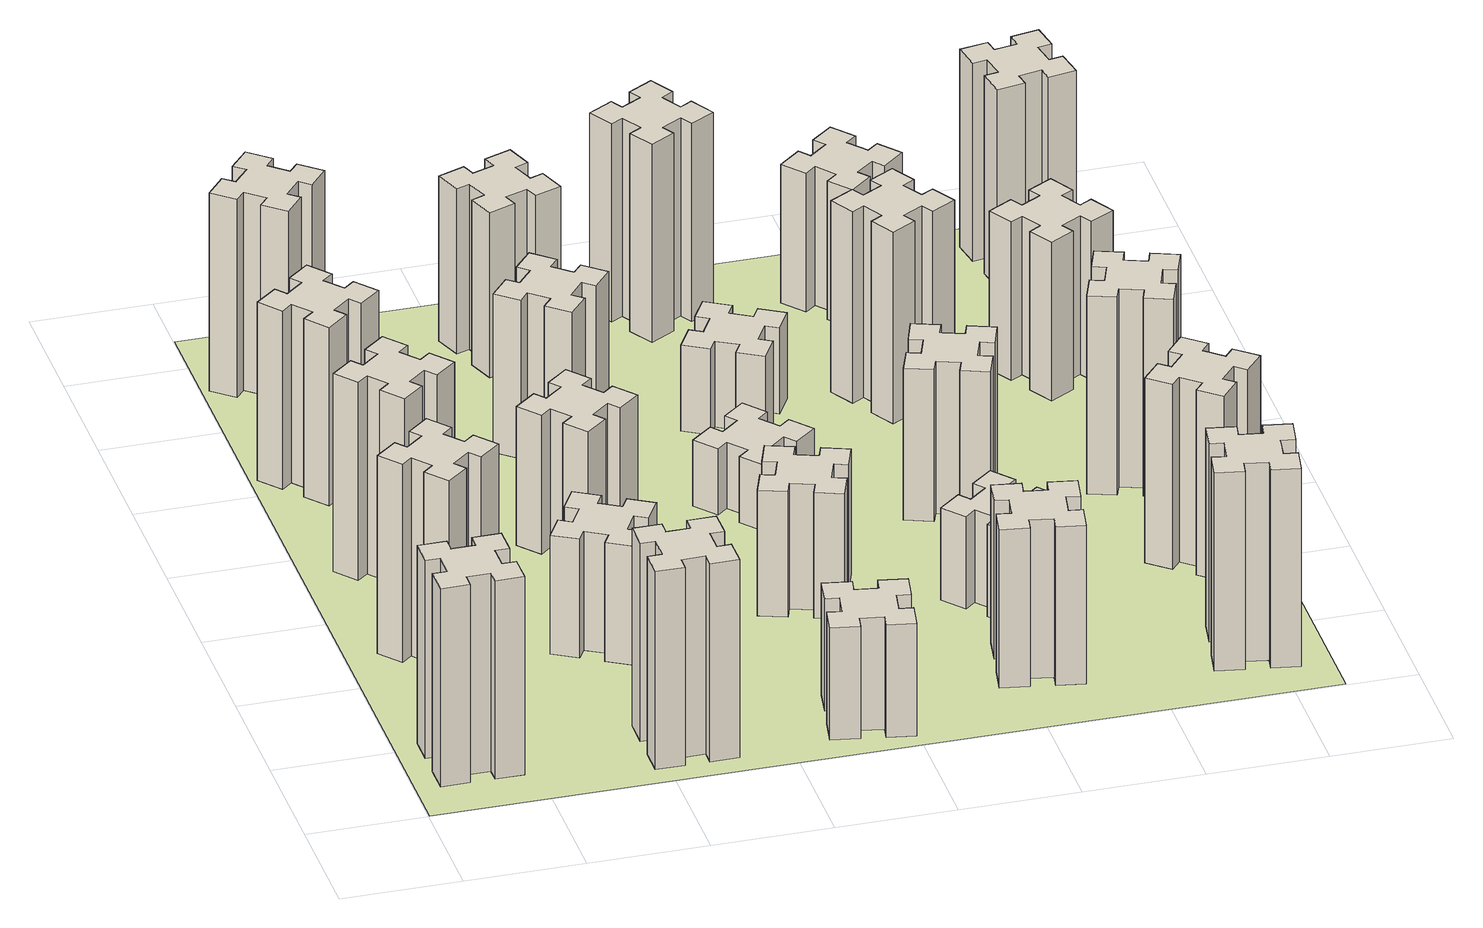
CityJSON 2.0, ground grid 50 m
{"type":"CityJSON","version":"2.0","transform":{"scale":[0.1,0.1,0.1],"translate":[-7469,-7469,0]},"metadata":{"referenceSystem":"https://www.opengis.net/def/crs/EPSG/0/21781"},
"CityObjects":{
"building1":{"type":"Building","attributes":{"class":"1000","function":"1000","usage":"1000","yearOfConstruction":2016,"roofType":"1000","measuredHeight":90,"storeysAboveGround":30,"storeysBelowGround":0},"geometry":[{"type":"Solid","lod":"1","boundaries":[[[[0,1,2,3,4,5,6,7,8,9,10,11,12,13,14,15,16,17,18,19]],[[17,16,20,21]],[[16,15,22,20]],[[15,14,23,22]],[[14,13,24,23]],[[13,12,25,24]],[[12,11,26,25]],[[11,10,27,26]],[[10,9,28,27]],[[9,8,29,28]],[[8,7,30,29]],[[7,6,31,30]],[[6,5,32,31]],[[5,4,33,32]],[[4,3,34,33]],[[3,2,35,34]],[[2,1,36,35]],[[1,0,37,36]],[[0,19,38,37]],[[19,18,39,38]],[[18,17,21,39]],[[24,25,26,27,28,29,30,31,32,33,34,35,36,37,38,39,21,20,22,23]]]]}]},
"building2":{"type":"Building","attributes":{"class":"1000","function":"1000","usage":"1000","yearOfConstruction":2016,"roofType":"1000","measuredHeight":90,"storeysAboveGround":30,"storeysBelowGround":0},"geometry":[{"type":"Solid","lod":"1","boundaries":[[[[40,41,42,43,44,45,46,47,48,49,50,51,52,53,54,55,56,57,58,59]],[[57,56,60,61]],[[56,55,62,60]],[[55,54,63,62]],[[54,53,64,63]],[[53,52,65,64]],[[52,51,66,65]],[[51,50,67,66]],[[50,49,68,67]],[[49,48,69,68]],[[48,47,70,69]],[[47,46,71,70]],[[46,45,72,71]],[[45,44,73,72]],[[44,43,74,73]],[[43,42,75,74]],[[42,41,76,75]],[[41,40,77,76]],[[40,59,78,77]],[[59,58,79,78]],[[58,57,61,79]],[[64,65,66,67,68,69,70,71,72,73,74,75,76,77,78,79,61,60,62,63]]]]}]},
"building3":{"type":"Building","attributes":{"class":"1000","function":"1000","usage":"1000","yearOfConstruction":2016,"roofType":"1000","measuredHeight":90,"storeysAboveGround":30,"storeysBelowGround":0},"geometry":[{"type":"Solid","lod":"1","boundaries":[[[[80,81,82,83,84,85,86,87,88,89,90,91,92,93,94,95,96,97,98,99]],[[97,96,100,101]],[[96,95,102,100]],[[95,94,103,102]],[[94,93,104,103]],[[93,92,105,104]],[[92,91,106,105]],[[91,90,107,106]],[[90,89,108,107]],[[89,88,109,108]],[[88,87,110,109]],[[87,86,111,110]],[[86,85,112,111]],[[85,84,113,112]],[[84,83,114,113]],[[83,82,115,114]],[[82,81,116,115]],[[81,80,117,116]],[[80,99,118,117]],[[99,98,119,118]],[[98,97,101,119]],[[104,105,106,107,108,109,110,111,112,113,114,115,116,117,118,119,101,100,102,103]]]]}]},
"building4":{"type":"Building","attributes":{"class":"1000","function":"1000","usage":"1000","yearOfConstruction":2016,"roofType":"1000","measuredHeight":81,"storeysAboveGround":30,"storeysBelowGround":0},"geometry":[{"type":"Solid","lod":"1","boundaries":[[[[120,121,122,123,124,125,126,127,128,129,130,131,132,133,134,135,136,137,138,139]],[[137,136,140,141]],[[136,135,142,140]],[[135,134,143,142]],[[134,133,144,143]],[[133,132,145,144]],[[132,131,146,145]],[[131,130,147,146]],[[130,129,148,147]],[[129,128,149,148]],[[128,127,150,149]],[[127,126,151,150]],[[126,125,152,151]],[[125,124,153,152]],[[124,123,154,153]],[[123,122,155,154]],[[122,121,156,155]],[[121,120,157,156]],[[120,139,158,157]],[[139,138,159,158]],[[138,137,141,159]],[[144,145,146,147,148,149,150,151,152,153,154,155,156,157,158,159,141,140,142,143]]]]}]},
"building5":{"type":"Building","attributes":{"class":"1000","function":"1000","usage":"1000","yearOfConstruction":2016,"roofType":"1000","measuredHeight":90,"storeysAboveGround":30,"storeysBelowGround":0},"geometry":[{"type":"Solid","lod":"1","boundaries":[[[[160,161,162,163,164,165,166,167,168,169,170,171,172,173,174,175,176,177,178,179]],[[177,176,180,181]],[[176,175,182,180]],[[175,174,183,182]],[[174,173,184,183]],[[173,172,185,184]],[[172,171,186,185]],[[171,170,187,186]],[[170,169,188,187]],[[169,168,189,188]],[[168,167,190,189]],[[167,166,191,190]],[[166,165,192,191]],[[165,164,193,192]],[[164,163,194,193]],[[163,162,195,194]],[[162,161,196,195]],[[161,160,197,196]],[[160,179,198,197]],[[179,178,199,198]],[[178,177,181,199]],[[184,185,186,187,188,189,190,191,192,193,194,195,196,197,198,199,181,180,182,183]]]]}]},
"building6":{"type":"Building","attributes":{"class":"1000","function":"1000","usage":"1000","yearOfConstruction":2016,"roofType":"1000","measuredHeight":90,"storeysAboveGround":30,"storeysBelowGround":0},"geometry":[{"type":"Solid","lod":"1","boundaries":[[[[200,201,202,203,204,205,206,207,208,209,210,211,212,213,214,215,216,217,218,219]],[[217,216,220,221]],[[216,215,222,220]],[[215,214,223,222]],[[214,213,224,223]],[[213,212,225,224]],[[212,211,226,225]],[[211,210,227,226]],[[210,209,228,227]],[[209,208,229,228]],[[208,207,230,229]],[[207,206,231,230]],[[206,205,232,231]],[[205,204,233,232]],[[204,203,234,233]],[[203,202,235,234]],[[202,201,236,235]],[[201,200,237,236]],[[200,219,238,237]],[[219,218,239,238]],[[218,217,221,239]],[[224,225,226,227,228,229,230,231,232,233,234,235,236,237,238,239,221,220,222,223]]]]}]},
"building7":{"type":"Building","attributes":{"class":"1000","function":"1000","usage":"1000","yearOfConstruction":2016,"roofType":"1000","measuredHeight":54,"storeysAboveGround":30,"storeysBelowGround":0},"geometry":[{"type":"Solid","lod":"1","boundaries":[[[[240,241,242,243,244,245,246,247,248,249,250,251,252,253,254,255,256,257,258,259]],[[257,256,260,261]],[[256,255,262,260]],[[255,254,263,262]],[[254,253,264,263]],[[253,252,265,264]],[[252,251,266,265]],[[251,250,267,266]],[[250,249,268,267]],[[249,248,269,268]],[[248,247,270,269]],[[247,246,271,270]],[[246,245,272,271]],[[245,244,273,272]],[[244,243,274,273]],[[243,242,275,274]],[[242,241,276,275]],[[241,240,277,276]],[[240,259,278,277]],[[259,258,279,278]],[[258,257,261,279]],[[264,265,266,267,268,269,270,271,272,273,274,275,276,277,278,279,261,260,262,263]]]]}]},
"building8":{"type":"Building","attributes":{"class":"1000","function":"1000","usage":"1000","yearOfConstruction":2016,"roofType":"1000","measuredHeight":63,"storeysAboveGround":30,"storeysBelowGround":0},"geometry":[{"type":"Solid","lod":"1","boundaries":[[[[280,281,282,283,284,285,286,287,288,289,290,291,292,293,294,295,296,297,298,299]],[[297,296,300,301]],[[296,295,302,300]],[[295,294,303,302]],[[294,293,304,303]],[[293,292,305,304]],[[292,291,306,305]],[[291,290,307,306]],[[290,289,308,307]],[[289,288,309,308]],[[288,287,310,309]],[[287,286,311,310]],[[286,285,312,311]],[[285,284,313,312]],[[284,283,314,313]],[[283,282,315,314]],[[282,281,316,315]],[[281,280,317,316]],[[280,299,318,317]],[[299,298,319,318]],[[298,297,301,319]],[[304,305,306,307,308,309,310,311,312,313,314,315,316,317,318,319,301,300,302,303]]]]}]},
"building9":{"type":"Building","attributes":{"class":"1000","function":"1000","usage":"1000","yearOfConstruction":2016,"roofType":"1000","measuredHeight":51,"storeysAboveGround":30,"storeysBelowGround":0},"geometry":[{"type":"Solid","lod":"1","boundaries":[[[[320,321,322,323,324,325,326,327,328,329,330,331,332,333,334,335,336,337,338,339]],[[337,336,340,341]],[[336,335,342,340]],[[335,334,343,342]],[[334,333,344,343]],[[333,332,345,344]],[[332,331,346,345]],[[331,330,347,346]],[[330,329,348,347]],[[329,328,349,348]],[[328,327,350,349]],[[327,326,351,350]],[[326,325,352,351]],[[325,324,353,352]],[[324,323,354,353]],[[323,322,355,354]],[[322,321,356,355]],[[321,320,357,356]],[[320,339,358,357]],[[339,338,359,358]],[[338,337,341,359]],[[344,345,346,347,348,349,350,351,352,353,354,355,356,357,358,359,341,340,342,343]]]]}]},
"building10":{"type":"Building","attributes":{"class":"1000","function":"1000","usage":"1000","yearOfConstruction":2016,"roofType":"1000","measuredHeight":72,"storeysAboveGround":30,"storeysBelowGround":0},"geometry":[{"type":"Solid","lod":"1","boundaries":[[[[360,361,362,363,364,365,366,367,368,369,370,371,372,373,374,375,376,377,378,379]],[[377,376,380,381]],[[376,375,382,380]],[[375,374,383,382]],[[374,373,384,383]],[[373,372,385,384]],[[372,371,386,385]],[[371,370,387,386]],[[370,369,388,387]],[[369,368,389,388]],[[368,367,390,389]],[[367,366,391,390]],[[366,365,392,391]],[[365,364,393,392]],[[364,363,394,393]],[[363,362,395,394]],[[362,361,396,395]],[[361,360,397,396]],[[360,379,398,397]],[[379,378,399,398]],[[378,377,381,399]],[[384,385,386,387,388,389,390,391,392,393,394,395,396,397,398,399,381,380,382,383]]]]}]},
"building11":{"type":"Building","attributes":{"class":"1000","function":"1000","usage":"1000","yearOfConstruction":2016,"roofType":"1000","measuredHeight":75,"storeysAboveGround":30,"storeysBelowGround":0},"geometry":[{"type":"Solid","lod":"1","boundaries":[[[[400,401,402,403,404,405,406,407,408,409,410,411,412,413,414,415,416,417,418,419]],[[417,416,420,421]],[[416,415,422,420]],[[415,414,423,422]],[[414,413,424,423]],[[413,412,425,424]],[[412,411,426,425]],[[411,410,427,426]],[[410,409,428,427]],[[409,408,429,428]],[[408,407,430,429]],[[407,406,431,430]],[[406,405,432,431]],[[405,404,433,432]],[[404,403,434,433]],[[403,402,435,434]],[[402,401,436,435]],[[401,400,437,436]],[[400,419,438,437]],[[419,418,439,438]],[[418,417,421,439]],[[424,425,426,427,428,429,430,431,432,433,434,435,436,437,438,439,421,420,422,423]]]]}]},
"building12":{"type":"Building","attributes":{"class":"1000","function":"1000","usage":"1000","yearOfConstruction":2016,"roofType":"1000","measuredHeight":57,"storeysAboveGround":30,"storeysBelowGround":0},"geometry":[{"type":"Solid","lod":"1","boundaries":[[[[440,441,442,443,444,445,446,447,448,449,450,451,452,453,454,455,456,457,458,459]],[[457,456,460,461]],[[456,455,462,460]],[[455,454,463,462]],[[454,453,464,463]],[[453,452,465,464]],[[452,451,466,465]],[[451,450,467,466]],[[450,449,468,467]],[[449,448,469,468]],[[448,447,470,469]],[[447,446,471,470]],[[446,445,472,471]],[[445,444,473,472]],[[444,443,474,473]],[[443,442,475,474]],[[442,441,476,475]],[[441,440,477,476]],[[440,459,478,477]],[[459,458,479,478]],[[458,457,461,479]],[[464,465,466,467,468,469,470,471,472,473,474,475,476,477,478,479,461,460,462,463]]]]}]},
"building13":{"type":"Building","attributes":{"class":"1000","function":"1000","usage":"1000","yearOfConstruction":2016,"roofType":"1000","measuredHeight":30,"storeysAboveGround":30,"storeysBelowGround":0},"geometry":[{"type":"Solid","lod":"1","boundaries":[[[[480,481,482,483,484,485,486,487,488,489,490,491,492,493,494,495,496,497,498,499]],[[497,496,500,501]],[[496,495,502,500]],[[495,494,503,502]],[[494,493,504,503]],[[493,492,505,504]],[[492,491,506,505]],[[491,490,507,506]],[[490,489,508,507]],[[489,488,509,508]],[[488,487,510,509]],[[487,486,511,510]],[[486,485,512,511]],[[485,484,513,512]],[[484,483,514,513]],[[483,482,515,514]],[[482,481,516,515]],[[481,480,517,516]],[[480,499,518,517]],[[499,498,519,518]],[[498,497,501,519]],[[504,505,506,507,508,509,510,511,512,513,514,515,516,517,518,519,501,500,502,503]]]]}]},
"building14":{"type":"Building","attributes":{"class":"1000","function":"1000","usage":"1000","yearOfConstruction":2016,"roofType":"1000","measuredHeight":39,"storeysAboveGround":30,"storeysBelowGround":0},"geometry":[{"type":"Solid","lod":"1","boundaries":[[[[520,521,522,523,524,525,526,527,528,529,530,531,532,533,534,535,536,537,538,539]],[[537,536,540,541]],[[536,535,542,540]],[[535,534,543,542]],[[534,533,544,543]],[[533,532,545,544]],[[532,531,546,545]],[[531,530,547,546]],[[530,529,548,547]],[[529,528,549,548]],[[528,527,550,549]],[[527,526,551,550]],[[526,525,552,551]],[[525,524,553,552]],[[524,523,554,553]],[[523,522,555,554]],[[522,521,556,555]],[[521,520,557,556]],[[520,539,558,557]],[[539,538,559,558]],[[538,537,541,559]],[[544,545,546,547,548,549,550,551,552,553,554,555,556,557,558,559,541,540,542,543]]]]}]},
"building15":{"type":"Building","attributes":{"class":"1000","function":"1000","usage":"1000","yearOfConstruction":2016,"roofType":"1000","measuredHeight":72,"storeysAboveGround":30,"storeysBelowGround":0},"geometry":[{"type":"Solid","lod":"1","boundaries":[[[[560,561,562,563,564,565,566,567,568,569,570,571,572,573,574,575,576,577,578,579]],[[577,576,580,581]],[[576,575,582,580]],[[575,574,583,582]],[[574,573,584,583]],[[573,572,585,584]],[[572,571,586,585]],[[571,570,587,586]],[[570,569,588,587]],[[569,568,589,588]],[[568,567,590,589]],[[567,566,591,590]],[[566,565,592,591]],[[565,564,593,592]],[[564,563,594,593]],[[563,562,595,594]],[[562,561,596,595]],[[561,560,597,596]],[[560,579,598,597]],[[579,578,599,598]],[[578,577,581,599]],[[584,585,586,587,588,589,590,591,592,593,594,595,596,597,598,599,581,580,582,583]]]]}]},
"building16":{"type":"Building","attributes":{"class":"1000","function":"1000","usage":"1000","yearOfConstruction":2016,"roofType":"1000","measuredHeight":90,"storeysAboveGround":30,"storeysBelowGround":0},"geometry":[{"type":"Solid","lod":"1","boundaries":[[[[600,601,602,603,604,605,606,607,608,609,610,611,612,613,614,615,616,617,618,619]],[[617,616,620,621]],[[616,615,622,620]],[[615,614,623,622]],[[614,613,624,623]],[[613,612,625,624]],[[612,611,626,625]],[[611,610,627,626]],[[610,609,628,627]],[[609,608,629,628]],[[608,607,630,629]],[[607,606,631,630]],[[606,605,632,631]],[[605,604,633,632]],[[604,603,634,633]],[[603,602,635,634]],[[602,601,636,635]],[[601,600,637,636]],[[600,619,638,637]],[[619,618,639,638]],[[618,617,621,639]],[[624,625,626,627,628,629,630,631,632,633,634,635,636,637,638,639,621,620,622,623]]]]}]},
"building17":{"type":"Building","attributes":{"class":"1000","function":"1000","usage":"1000","yearOfConstruction":2016,"roofType":"1000","measuredHeight":42,"storeysAboveGround":30,"storeysBelowGround":0},"geometry":[{"type":"Solid","lod":"1","boundaries":[[[[640,641,642,643,644,645,646,647,648,649,650,651,652,653,654,655,656,657,658,659]],[[657,656,660,661]],[[656,655,662,660]],[[655,654,663,662]],[[654,653,664,663]],[[653,652,665,664]],[[652,651,666,665]],[[651,650,667,666]],[[650,649,668,667]],[[649,648,669,668]],[[648,647,670,669]],[[647,646,671,670]],[[646,645,672,671]],[[645,644,673,672]],[[644,643,674,673]],[[643,642,675,674]],[[642,641,676,675]],[[641,640,677,676]],[[640,659,678,677]],[[659,658,679,678]],[[658,657,661,679]],[[664,665,666,667,668,669,670,671,672,673,674,675,676,677,678,679,661,660,662,663]]]]}]},
"building18":{"type":"Building","attributes":{"class":"1000","function":"1000","usage":"1000","yearOfConstruction":2016,"roofType":"1000","measuredHeight":69,"storeysAboveGround":30,"storeysBelowGround":0},"geometry":[{"type":"Solid","lod":"1","boundaries":[[[[680,681,682,683,684,685,686,687,688,689,690,691,692,693,694,695,696,697,698,699]],[[697,696,700,701]],[[696,695,702,700]],[[695,694,703,702]],[[694,693,704,703]],[[693,692,705,704]],[[692,691,706,705]],[[691,690,707,706]],[[690,689,708,707]],[[689,688,709,708]],[[688,687,710,709]],[[687,686,711,710]],[[686,685,712,711]],[[685,684,713,712]],[[684,683,714,713]],[[683,682,715,714]],[[682,681,716,715]],[[681,680,717,716]],[[680,699,718,717]],[[699,698,719,718]],[[698,697,701,719]],[[704,705,706,707,708,709,710,711,712,713,714,715,716,717,718,719,701,700,702,703]]]]}]},
"building19":{"type":"Building","attributes":{"class":"1000","function":"1000","usage":"1000","yearOfConstruction":2016,"roofType":"1000","measuredHeight":87,"storeysAboveGround":30,"storeysBelowGround":0},"geometry":[{"type":"Solid","lod":"1","boundaries":[[[[720,721,722,723,724,725,726,727,728,729,730,731,732,733,734,735,736,737,738,739]],[[737,736,740,741]],[[736,735,742,740]],[[735,734,743,742]],[[734,733,744,743]],[[733,732,745,744]],[[732,731,746,745]],[[731,730,747,746]],[[730,729,748,747]],[[729,728,749,748]],[[728,727,750,749]],[[727,726,751,750]],[[726,725,752,751]],[[725,724,753,752]],[[724,723,754,753]],[[723,722,755,754]],[[722,721,756,755]],[[721,720,757,756]],[[720,739,758,757]],[[739,738,759,758]],[[738,737,741,759]],[[744,745,746,747,748,749,750,751,752,753,754,755,756,757,758,759,741,740,742,743]]]]}]},
"building20":{"type":"Building","attributes":{"class":"1000","function":"1000","usage":"1000","yearOfConstruction":2016,"roofType":"1000","measuredHeight":90,"storeysAboveGround":30,"storeysBelowGround":0},"geometry":[{"type":"Solid","lod":"1","boundaries":[[[[760,761,762,763,764,765,766,767,768,769,770,771,772,773,774,775,776,777,778,779]],[[777,776,780,781]],[[776,775,782,780]],[[775,774,783,782]],[[774,773,784,783]],[[773,772,785,784]],[[772,771,786,785]],[[771,770,787,786]],[[770,769,788,787]],[[769,768,789,788]],[[768,767,790,789]],[[767,766,791,790]],[[766,765,792,791]],[[765,764,793,792]],[[764,763,794,793]],[[763,762,795,794]],[[762,761,796,795]],[[761,760,797,796]],[[760,779,798,797]],[[779,778,799,798]],[[778,777,781,799]],[[784,785,786,787,788,789,790,791,792,793,794,795,796,797,798,799,781,780,782,783]]]]}]},
"building21":{"type":"Building","attributes":{"class":"1000","function":"1000","usage":"1000","yearOfConstruction":2016,"roofType":"1000","measuredHeight":63,"storeysAboveGround":30,"storeysBelowGround":0},"geometry":[{"type":"Solid","lod":"1","boundaries":[[[[800,801,802,803,804,805,806,807,808,809,810,811,812,813,814,815,816,817,818,819]],[[817,816,820,821]],[[816,815,822,820]],[[815,814,823,822]],[[814,813,824,823]],[[813,812,825,824]],[[812,811,826,825]],[[811,810,827,826]],[[810,809,828,827]],[[809,808,829,828]],[[808,807,830,829]],[[807,806,831,830]],[[806,805,832,831]],[[805,804,833,832]],[[804,803,834,833]],[[803,802,835,834]],[[802,801,836,835]],[[801,800,837,836]],[[800,819,838,837]],[[819,818,839,838]],[[818,817,821,839]],[[824,825,826,827,828,829,830,831,832,833,834,835,836,837,838,839,821,820,822,823]]]]}]},
"building22":{"type":"Building","attributes":{"class":"1000","function":"1000","usage":"1000","yearOfConstruction":2016,"roofType":"1000","measuredHeight":84,"storeysAboveGround":30,"storeysBelowGround":0},"geometry":[{"type":"Solid","lod":"1","boundaries":[[[[840,841,842,843,844,845,846,847,848,849,850,851,852,853,854,855,856,857,858,859]],[[857,856,860,861]],[[856,855,862,860]],[[855,854,863,862]],[[854,853,864,863]],[[853,852,865,864]],[[852,851,866,865]],[[851,850,867,866]],[[850,849,868,867]],[[849,848,869,868]],[[848,847,870,869]],[[847,846,871,870]],[[846,845,872,871]],[[845,844,873,872]],[[844,843,874,873]],[[843,842,875,874]],[[842,841,876,875]],[[841,840,877,876]],[[840,859,878,877]],[[859,858,879,878]],[[858,857,861,879]],[[864,865,866,867,868,869,870,871,872,873,874,875,876,877,878,879,861,860,862,863]]]]}]},
"building23":{"type":"Building","attributes":{"class":"1000","function":"1000","usage":"1000","yearOfConstruction":2016,"roofType":"1000","measuredHeight":90,"storeysAboveGround":30,"storeysBelowGround":0},"geometry":[{"type":"Solid","lod":"1","boundaries":[[[[880,881,882,883,884,885,886,887,888,889,890,891,892,893,894,895,896,897,898,899]],[[897,896,900,901]],[[896,895,902,900]],[[895,894,903,902]],[[894,893,904,903]],[[893,892,905,904]],[[892,891,906,905]],[[891,890,907,906]],[[890,889,908,907]],[[889,888,909,908]],[[888,887,910,909]],[[887,886,911,910]],[[886,885,912,911]],[[885,884,913,912]],[[884,883,914,913]],[[883,882,915,914]],[[882,881,916,915]],[[881,880,917,916]],[[880,899,918,917]],[[899,898,919,918]],[[898,897,901,919]],[[904,905,906,907,908,909,910,911,912,913,914,915,916,917,918,919,901,900,902,903]]]]}]},
"building24":{"type":"Building","attributes":{"class":"1000","function":"1000","usage":"1000","yearOfConstruction":2016,"roofType":"1000","measuredHeight":72,"storeysAboveGround":30,"storeysBelowGround":0},"geometry":[{"type":"Solid","lod":"1","boundaries":[[[[920,921,922,923,924,925,926,927,928,929,930,931,932,933,934,935,936,937,938,939]],[[937,936,940,941]],[[936,935,942,940]],[[935,934,943,942]],[[934,933,944,943]],[[933,932,945,944]],[[932,931,946,945]],[[931,930,947,946]],[[930,929,948,947]],[[929,928,949,948]],[[928,927,950,949]],[[927,926,951,950]],[[926,925,952,951]],[[925,924,953,952]],[[924,923,954,953]],[[923,922,955,954]],[[922,921,956,955]],[[921,920,957,956]],[[920,939,958,957]],[[939,938,959,958]],[[938,937,941,959]],[[944,945,946,947,948,949,950,951,952,953,954,955,956,957,958,959,941,940,942,943]]]]}]},
"building25":{"type":"Building","attributes":{"class":"1000","function":"1000","usage":"1000","yearOfConstruction":2016,"roofType":"1000","measuredHeight":90,"storeysAboveGround":30,"storeysBelowGround":0},"geometry":[{"type":"Solid","lod":"1","boundaries":[[[[960,961,962,963,964,965,966,967,968,969,970,971,972,973,974,975,976,977,978,979]],[[977,976,980,981]],[[976,975,982,980]],[[975,974,983,982]],[[974,973,984,983]],[[973,972,985,984]],[[972,971,986,985]],[[971,970,987,986]],[[970,969,988,987]],[[969,968,989,988]],[[968,967,990,989]],[[967,966,991,990]],[[966,965,992,991]],[[965,964,993,992]],[[964,963,994,993]],[[963,962,995,994]],[[962,961,996,995]],[[961,960,997,996]],[[960,979,998,997]],[[979,978,999,998]],[[978,977,981,999]],[[984,985,986,987,988,989,990,991,992,993,994,995,996,997,998,999,981,980,982,983]]]]}]},
"landuse1":{"type":"LandUse","attributes":{"name":"plot1","function":"1010"},"geometry":[{"type":"MultiSurface","lod":"1","boundaries":[[[1000,1001,1002,1003]]]}]}
},
"vertices":[
[165,425,0],[165,325,0],[105,325,0],[105,205,0],[225,205,0],[225,265,0],[325,265,0],[325,205,0],[445,205,0],[445,325,0],[385,325,0],[385,425,0],[445,425,0],[445,545,0],[325,545,0],[325,485,0],[225,485,0],[225,545,0],[105,545,0],[105,425,0],[225,485,900],[225,545,900],[325,485,900],[325,545,900],[445,545,900],[445,425,900],[385,425,900],[385,325,900],[445,325,900],[445,205,900],[325,205,900],[325,265,900],[225,265,900],[225,205,900],[105,205,900],[105,325,900],[165,325,900],[165,425,900],[105,425,900],[105,545,900],
[492,1248,0],[427,1324,0],[473,1363,0],[396,1455,0],[304,1378,0],[343,1332,0],[266,1267,0],[228,1313,0],[136,1236,0],[213,1144,0],[259,1183,0],[323,1106,0],[277,1068,0],[354,976,0],[446,1053,0],[408,1099,0],[484,1163,0],[523,1117,0],[615,1194,0],[538,1286,0],[484,1163,900],[523,1117,900],[408,1099,900],[446,1053,900],[354,976,900],[277,1068,900],[323,1106,900],[259,1183,900],[213,1144,900],[136,1236,900],[228,1313,900],[266,1267,900],[343,1332,900],[304,1378,900],[396,1455,900],[473,1363,900],[427,1324,900],[492,1248,900],[538,1286,900],[615,1194,900],
[492,1888,0],[427,1964,0],[473,2003,0],[396,2095,0],[304,2018,0],[343,1972,0],[266,1907,0],[228,1953,0],[136,1876,0],[213,1784,0],[259,1823,0],[323,1746,0],[277,1708,0],[354,1616,0],[446,1693,0],[408,1739,0],[484,1803,0],[523,1757,0],[615,1834,0],[538,1926,0],[484,1803,900],[523,1757,900],[408,1739,900],[446,1693,900],[354,1616,900],[277,1708,900],[323,1746,900],[259,1823,900],[213,1784,900],[136,1876,900],[228,1953,900],[266,1907,900],[343,1972,900],[304,2018,900],[396,2095,900],[473,2003,900],[427,1964,900],[492,1888,900],[538,1926,900],[615,1834,900],
[243,2712,0],[166,2647,0],[128,2693,0],[36,2616,0],[113,2524,0],[159,2563,0],[223,2486,0],[177,2448,0],[254,2356,0],[346,2433,0],[308,2479,0],[384,2543,0],[423,2497,0],[515,2574,0],[438,2666,0],[392,2628,0],[327,2704,0],[373,2743,0],[296,2835,0],[204,2758,0],[327,2704,810],[373,2743,810],[392,2628,810],[438,2666,810],[515,2574,810],[423,2497,810],[384,2543,810],[308,2479,810],[346,2433,810],[254,2356,810],[177,2448,810],[223,2486,810],[159,2563,810],[113,2524,810],[36,2616,810],[128,2693,810],[166,2647,810],[243,2712,810],[204,2758,810],[296,2835,810],
[1225,225,0],[1225,325,0],[1285,325,0],[1285,445,0],[1165,445,0],[1165,385,0],[1065,385,0],[1065,445,0],[945,445,0],[945,325,0],[1005,325,0],[1005,225,0],[945,225,0],[945,105,0],[1065,105,0],[1065,165,0],[1165,165,0],[1165,105,0],[1285,105,0],[1285,225,0],[1165,165,900],[1165,105,900],[1065,165,900],[1065,105,900],[945,105,900],[945,225,900],[1005,225,900],[1005,325,900],[945,325,900],[945,445,900],[1065,445,900],[1065,385,900],[1165,385,900],[1165,445,900],[1285,445,900],[1285,325,900],[1225,325,900],[1225,225,900],[1285,225,900],[1285,105,900],
[384,3387,0],[308,3452,0],[346,3498,0],[254,3575,0],[177,3483,0],[223,3444,0],[159,3368,0],[113,3406,0],[36,3314,0],[128,3237,0],[166,3283,0],[243,3219,0],[204,3173,0],[296,3096,0],[373,3188,0],[327,3226,0],[392,3303,0],[438,3264,0],[515,3356,0],[423,3433,0],[392,3303,900],[438,3264,900],[327,3226,900],[373,3188,900],[296,3096,900],[204,3173,900],[243,3219,900],[166,3283,900],[128,3237,900],[36,3314,900],[113,3406,900],[159,3368,900],[223,3444,900],[177,3483,900],[254,3575,900],[346,3498,900],[308,3452,900],[384,3387,900],[423,3433,900],[515,3356,900],
[1086,1017,0],[1136,1104,0],[1188,1074,0],[1248,1178,0],[1144,1238,0],[1114,1186,0],[1027,1236,0],[1057,1288,0],[953,1348,0],[893,1244,0],[945,1214,0],[895,1127,0],[843,1157,0],[783,1053,0],[887,993,0],[917,1045,0],[1004,995,0],[974,943,0],[1078,883,0],[1138,987,0],[1004,995,540],[974,943,540],[917,1045,540],[887,993,540],[783,1053,540],[843,1157,540],[895,1127,540],[945,1214,540],[893,1244,540],[953,1348,540],[1057,1288,540],[1027,1236,540],[1114,1186,540],[1144,1238,540],[1248,1178,540],[1188,1074,540],[1136,1104,540],[1086,1017,540],[1138,987,540],[1078,883,540],
[1083,1972,0],[1006,1907,0],[968,1953,0],[876,1876,0],[953,1784,0],[999,1823,0],[1063,1746,0],[1017,1708,0],[1094,1616,0],[1186,1693,0],[1148,1739,0],[1224,1803,0],[1263,1757,0],[1355,1834,0],[1278,1926,0],[1232,1888,0],[1167,1964,0],[1213,2003,0],[1136,2095,0],[1044,2018,0],[1167,1964,630],[1213,2003,630],[1232,1888,630],[1278,1926,630],[1355,1834,630],[1263,1757,630],[1224,1803,630],[1148,1739,630],[1186,1693,630],[1094,1616,630],[1017,1708,630],[1063,1746,630],[999,1823,630],[953,1784,630],[876,1876,630],[968,1953,630],[1006,1907,630],[1083,1972,630],[1044,2018,630],[1136,2095,630],
[1756,344,0],[1738,245,0],[1679,256,0],[1658,137,0],[1777,117,0],[1787,176,0],[1885,158,0],[1875,99,0],[1993,78,0],[2014,197,0],[1955,207,0],[1972,305,0],[2031,295,0],[2052,413,0],[1934,434,0],[1924,375,0],[1825,392,0],[1836,451,0],[1717,472,0],[1697,354,0],[1825,392,510],[1836,451,510],[1924,375,510],[1934,434,510],[2052,413,510],[2031,295,510],[1972,305,510],[1955,207,510],[2014,197,510],[1993,78,510],[1875,99,510],[1885,158,510],[1787,176,510],[1777,117,510],[1658,137,510],[1679,256,510],[1738,245,510],[1756,344,510],[1697,354,510],[1717,472,510],
[1267,2486,0],[1332,2563,0],[1378,2524,0],[1455,2616,0],[1363,2693,0],[1324,2647,0],[1248,2712,0],[1286,2758,0],[1194,2835,0],[1117,2743,0],[1163,2704,0],[1099,2628,0],[1053,2666,0],[976,2574,0],[1068,2497,0],[1106,2543,0],[1183,2479,0],[1144,2433,0],[1236,2356,0],[1313,2448,0],[1183,2479,720],[1144,2433,720],[1106,2543,720],[1068,2497,720],[976,2574,720],[1053,2666,720],[1099,2628,720],[1163,2704,720],[1117,2743,720],[1194,2835,720],[1286,2758,720],[1248,2712,720],[1324,2647,720],[1363,2693,720],[1455,2616,720],[1378,2524,720],[1332,2563,720],[1267,2486,720],[1313,2448,720],[1236,2356,720],
[1225,3456,0],[1131,3422,0],[1110,3478,0],[997,3437,0],[1039,3324,0],[1095,3345,0],[1129,3251,0],[1073,3230,0],[1114,3117,0],[1227,3159,0],[1206,3215,0],[1300,3249,0],[1320,3193,0],[1433,3234,0],[1392,3347,0],[1336,3326,0],[1302,3420,0],[1358,3440,0],[1317,3553,0],[1204,3512,0],[1302,3420,750],[1358,3440,750],[1336,3326,750],[1392,3347,750],[1433,3234,750],[1320,3193,750],[1300,3249,750],[1206,3215,750],[1227,3159,750],[1114,3117,750],[1073,3230,750],[1129,3251,750],[1095,3345,750],[1039,3324,750],[997,3437,750],[1110,3478,750],[1131,3422,750],[1225,3456,750],[1204,3512,750],[1317,3553,750],
[1769,1300,0],[1735,1206,0],[1679,1227,0],[1637,1114,0],[1750,1073,0],[1771,1129,0],[1865,1095,0],[1844,1039,0],[1957,997,0],[1998,1110,0],[1942,1131,0],[1976,1225,0],[2032,1204,0],[2073,1317,0],[1960,1358,0],[1940,1302,0],[1846,1336,0],[1867,1392,0],[1754,1433,0],[1713,1320,0],[1846,1336,570],[1867,1392,570],[1940,1302,570],[1960,1358,570],[2073,1317,570],[2032,1204,570],[1976,1225,570],[1942,1131,570],[1998,1110,570],[1957,997,570],[1844,1039,570],[1865,1095,570],[1771,1129,570],[1750,1073,570],[1637,1114,570],[1679,1227,570],[1735,1206,570],[1769,1300,570],[1713,1320,570],[1754,1433,570],
[1972,1988,0],[1907,2064,0],[1953,2103,0],[1876,2195,0],[1784,2118,0],[1823,2072,0],[1746,2007,0],[1708,2053,0],[1616,1976,0],[1693,1884,0],[1739,1923,0],[1803,1846,0],[1757,1808,0],[1834,1716,0],[1926,1793,0],[1888,1839,0],[1964,1903,0],[2003,1857,0],[2095,1934,0],[2018,2026,0],[1964,1903,300],[2003,1857,300],[1888,1839,300],[1926,1793,300],[1834,1716,300],[1757,1808,300],[1803,1846,300],[1739,1923,300],[1693,1884,300],[1616,1976,300],[1708,2053,300],[1746,2007,300],[1823,2072,300],[1784,2118,300],[1876,2195,300],[1953,2103,300],[1907,2064,300],[1972,1988,300],[2018,2026,300],[2095,1934,300],
[2026,2497,0],[2076,2584,0],[2128,2554,0],[2188,2658,0],[2084,2718,0],[2054,2666,0],[1967,2716,0],[1997,2768,0],[1893,2828,0],[1833,2724,0],[1885,2694,0],[1835,2607,0],[1783,2637,0],[1723,2533,0],[1827,2473,0],[1857,2525,0],[1944,2475,0],[1914,2423,0],[2018,2363,0],[2078,2467,0],[1944,2475,390],[1914,2423,390],[1857,2525,390],[1827,2473,390],[1723,2533,390],[1783,2637,390],[1835,2607,390],[1885,2694,390],[1833,2724,390],[1893,2828,390],[1997,2768,390],[1967,2716,390],[2054,2666,390],[2084,2718,390],[2188,2658,390],[2128,2554,390],[2076,2584,390],[2026,2497,390],[2078,2467,390],[2018,2363,390],
[2496,544,0],[2478,445,0],[2419,456,0],[2398,337,0],[2517,317,0],[2527,376,0],[2625,358,0],[2615,299,0],[2733,278,0],[2754,397,0],[2695,407,0],[2712,505,0],[2771,495,0],[2792,613,0],[2674,634,0],[2664,575,0],[2565,592,0],[2576,651,0],[2457,672,0],[2437,554,0],[2565,592,720],[2576,651,720],[2664,575,720],[2674,634,720],[2792,613,720],[2771,495,720],[2712,505,720],[2695,407,720],[2754,397,720],[2733,278,720],[2615,299,720],[2625,358,720],[2527,376,720],[2517,317,720],[2398,337,720],[2419,456,720],[2478,445,720],[2496,544,720],[2437,554,720],[2457,672,720],
[1844,3556,0],[1757,3506,0],[1727,3558,0],[1623,3498,0],[1683,3394,0],[1735,3424,0],[1785,3337,0],[1733,3307,0],[1793,3203,0],[1897,3263,0],[1867,3315,0],[1954,3365,0],[1984,3313,0],[2088,3373,0],[2028,3477,0],[1976,3447,0],[1926,3534,0],[1978,3564,0],[1918,3668,0],[1814,3608,0],[1926,3534,900],[1978,3564,900],[1976,3447,900],[2028,3477,900],[2088,3373,900],[1984,3313,900],[1954,3365,900],[1867,3315,900],[1897,3263,900],[1793,3203,900],[1733,3307,900],[1785,3337,900],[1735,3424,900],[1683,3394,900],[1623,3498,900],[1727,3558,900],[1757,3506,900],[1844,3556,900],[1814,3608,900],[1918,3668,900],
[2563,1132,0],[2486,1067,0],[2448,1113,0],[2356,1036,0],[2433,944,0],[2479,983,0],[2543,906,0],[2497,868,0],[2574,776,0],[2666,853,0],[2628,899,0],[2704,963,0],[2743,917,0],[2835,994,0],[2758,1086,0],[2712,1048,0],[2647,1124,0],[2693,1163,0],[2616,1255,0],[2524,1178,0],[2647,1124,420],[2693,1163,420],[2712,1048,420],[2758,1086,420],[2835,994,420],[2743,917,420],[2704,963,420],[2628,899,420],[2666,853,420],[2574,776,420],[2497,868,420],[2543,906,420],[2479,983,420],[2433,944,420],[2356,1036,420],[2448,1113,420],[2486,1067,420],[2563,1132,420],[2524,1178,420],[2616,1255,420],
[2682,1671,0],[2716,1765,0],[2772,1744,0],[2813,1857,0],[2700,1898,0],[2680,1842,0],[2586,1876,0],[2607,1932,0],[2494,1973,0],[2453,1860,0],[2509,1840,0],[2475,1746,0],[2419,1767,0],[2377,1654,0],[2490,1613,0],[2511,1669,0],[2605,1635,0],[2584,1579,0],[2697,1537,0],[2738,1650,0],[2605,1635,690],[2584,1579,690],[2511,1669,690],[2490,1613,690],[2377,1654,690],[2419,1767,690],[2475,1746,690],[2509,1840,690],[2453,1860,690],[2494,1973,690],[2607,1932,690],[2586,1876,690],[2680,1842,690],[2700,1898,690],[2813,1857,690],[2772,1744,690],[2716,1765,690],[2682,1671,690],[2738,1650,690],[2697,1537,690],
[2607,2475,0],[2694,2525,0],[2724,2473,0],[2828,2533,0],[2768,2637,0],[2716,2607,0],[2666,2694,0],[2718,2724,0],[2658,2828,0],[2554,2768,0],[2584,2716,0],[2497,2666,0],[2467,2718,0],[2363,2658,0],[2423,2554,0],[2475,2584,0],[2525,2497,0],[2473,2467,0],[2533,2363,0],[2637,2423,0],[2525,2497,870],[2473,2467,870],[2475,2584,870],[2423,2554,870],[2363,2658,870],[2467,2718,870],[2497,2666,870],[2584,2716,870],[2554,2768,870],[2658,2828,870],[2718,2724,870],[2666,2694,870],[2716,2607,870],[2768,2637,870],[2828,2533,870],[2724,2473,870],[2694,2525,870],[2607,2475,870],[2637,2423,870],[2533,2363,870],
[3504,475,0],[3405,492,0],[3416,551,0],[3297,572,0],[3277,454,0],[3336,444,0],[3318,345,0],[3259,356,0],[3238,237,0],[3357,217,0],[3367,276,0],[3465,258,0],[3455,199,0],[3573,178,0],[3594,297,0],[3535,307,0],[3552,405,0],[3611,395,0],[3632,513,0],[3514,534,0],[3552,405,900],[3611,395,900],[3535,307,900],[3594,297,900],[3573,178,900],[3455,199,900],[3465,258,900],[3367,276,900],[3357,217,900],[3238,237,900],[3259,356,900],[3318,345,900],[3336,444,900],[3277,454,900],[3297,572,900],[3416,551,900],[3405,492,900],[3504,475,900],[3514,534,900],[3632,513,900],
[2712,3368,0],[2647,3444,0],[2693,3483,0],[2616,3575,0],[2524,3498,0],[2563,3452,0],[2486,3387,0],[2448,3433,0],[2356,3356,0],[2433,3264,0],[2479,3303,0],[2543,3226,0],[2497,3188,0],[2574,3096,0],[2666,3173,0],[2628,3219,0],[2704,3283,0],[2743,3237,0],[2835,3314,0],[2758,3406,0],[2704,3283,630],[2743,3237,630],[2628,3219,630],[2666,3173,630],[2574,3096,630],[2497,3188,630],[2543,3226,630],[2479,3303,630],[2433,3264,630],[2356,3356,630],[2448,3433,630],[2486,3387,630],[2563,3452,630],[2524,3498,630],[2616,3575,630],[2693,3483,630],[2647,3444,630],[2712,3368,630],[2758,3406,630],[2835,3314,630],
[3487,1006,0],[3552,1083,0],[3598,1044,0],[3675,1136,0],[3583,1213,0],[3544,1167,0],[3468,1232,0],[3506,1278,0],[3414,1355,0],[3337,1263,0],[3383,1224,0],[3319,1148,0],[3273,1186,0],[3196,1094,0],[3288,1017,0],[3326,1063,0],[3403,999,0],[3364,953,0],[3456,876,0],[3533,968,0],[3403,999,840],[3364,953,840],[3326,1063,840],[3288,1017,840],[3196,1094,840],[3273,1186,840],[3319,1148,840],[3383,1224,840],[3337,1263,840],[3414,1355,840],[3506,1278,840],[3468,1232,840],[3544,1167,840],[3583,1213,840],[3675,1136,840],[3598,1044,840],[3552,1083,840],[3487,1006,840],[3533,968,840],[3456,876,840],
[3420,1842,0],[3326,1876,0],[3347,1932,0],[3234,1973,0],[3193,1860,0],[3249,1840,0],[3215,1746,0],[3159,1767,0],[3117,1654,0],[3230,1613,0],[3251,1669,0],[3345,1635,0],[3324,1579,0],[3437,1537,0],[3478,1650,0],[3422,1671,0],[3456,1765,0],[3512,1744,0],[3553,1857,0],[3440,1898,0],[3456,1765,900],[3512,1744,900],[3422,1671,900],[3478,1650,900],[3437,1537,900],[3324,1579,900],[3345,1635,900],[3251,1669,900],[3230,1613,900],[3117,1654,900],[3159,1767,900],[3215,1746,900],[3249,1840,900],[3193,1860,900],[3234,1973,900],[3347,1932,900],[3326,1876,900],[3420,1842,900],[3440,1898,900],[3553,1857,900],
[3247,2475,0],[3334,2525,0],[3364,2473,0],[3468,2533,0],[3408,2637,0],[3356,2607,0],[3306,2694,0],[3358,2724,0],[3298,2828,0],[3194,2768,0],[3224,2716,0],[3137,2666,0],[3107,2718,0],[3003,2658,0],[3063,2554,0],[3115,2584,0],[3165,2497,0],[3113,2467,0],[3173,2363,0],[3277,2423,0],[3165,2497,720],[3113,2467,720],[3115,2584,720],[3063,2554,720],[3003,2658,720],[3107,2718,720],[3137,2666,720],[3224,2716,720],[3194,2768,720],[3298,2828,720],[3358,2724,720],[3306,2694,720],[3356,2607,720],[3408,2637,720],[3468,2533,720],[3364,2473,720],[3334,2525,720],[3247,2475,720],[3277,2423,720],[3173,2363,720],
[3218,3465,0],[3236,3367,0],[3177,3357,0],[3197,3238,0],[3316,3259,0],[3305,3318,0],[3404,3336,0],[3414,3277,0],[3532,3297,0],[3511,3416,0],[3452,3405,0],[3435,3504,0],[3494,3514,0],[3473,3632,0],[3355,3611,0],[3365,3552,0],[3267,3535,0],[3257,3594,0],[3138,3573,0],[3159,3455,0],[3267,3535,900],[3257,3594,900],[3365,3552,900],[3355,3611,900],[3473,3632,900],[3494,3514,900],[3435,3504,900],[3452,3405,900],[3511,3416,900],[3532,3297,900],[3414,3277,900],[3404,3336,900],[3305,3318,900],[3316,3259,900],[3197,3238,900],[3177,3357,900],[3236,3367,900],[3218,3465,900],[3159,3455,900],[3138,3573,900],
[5,3705,0],[3705,3705,0],[3705,5,0],[5,5,0]
]}
